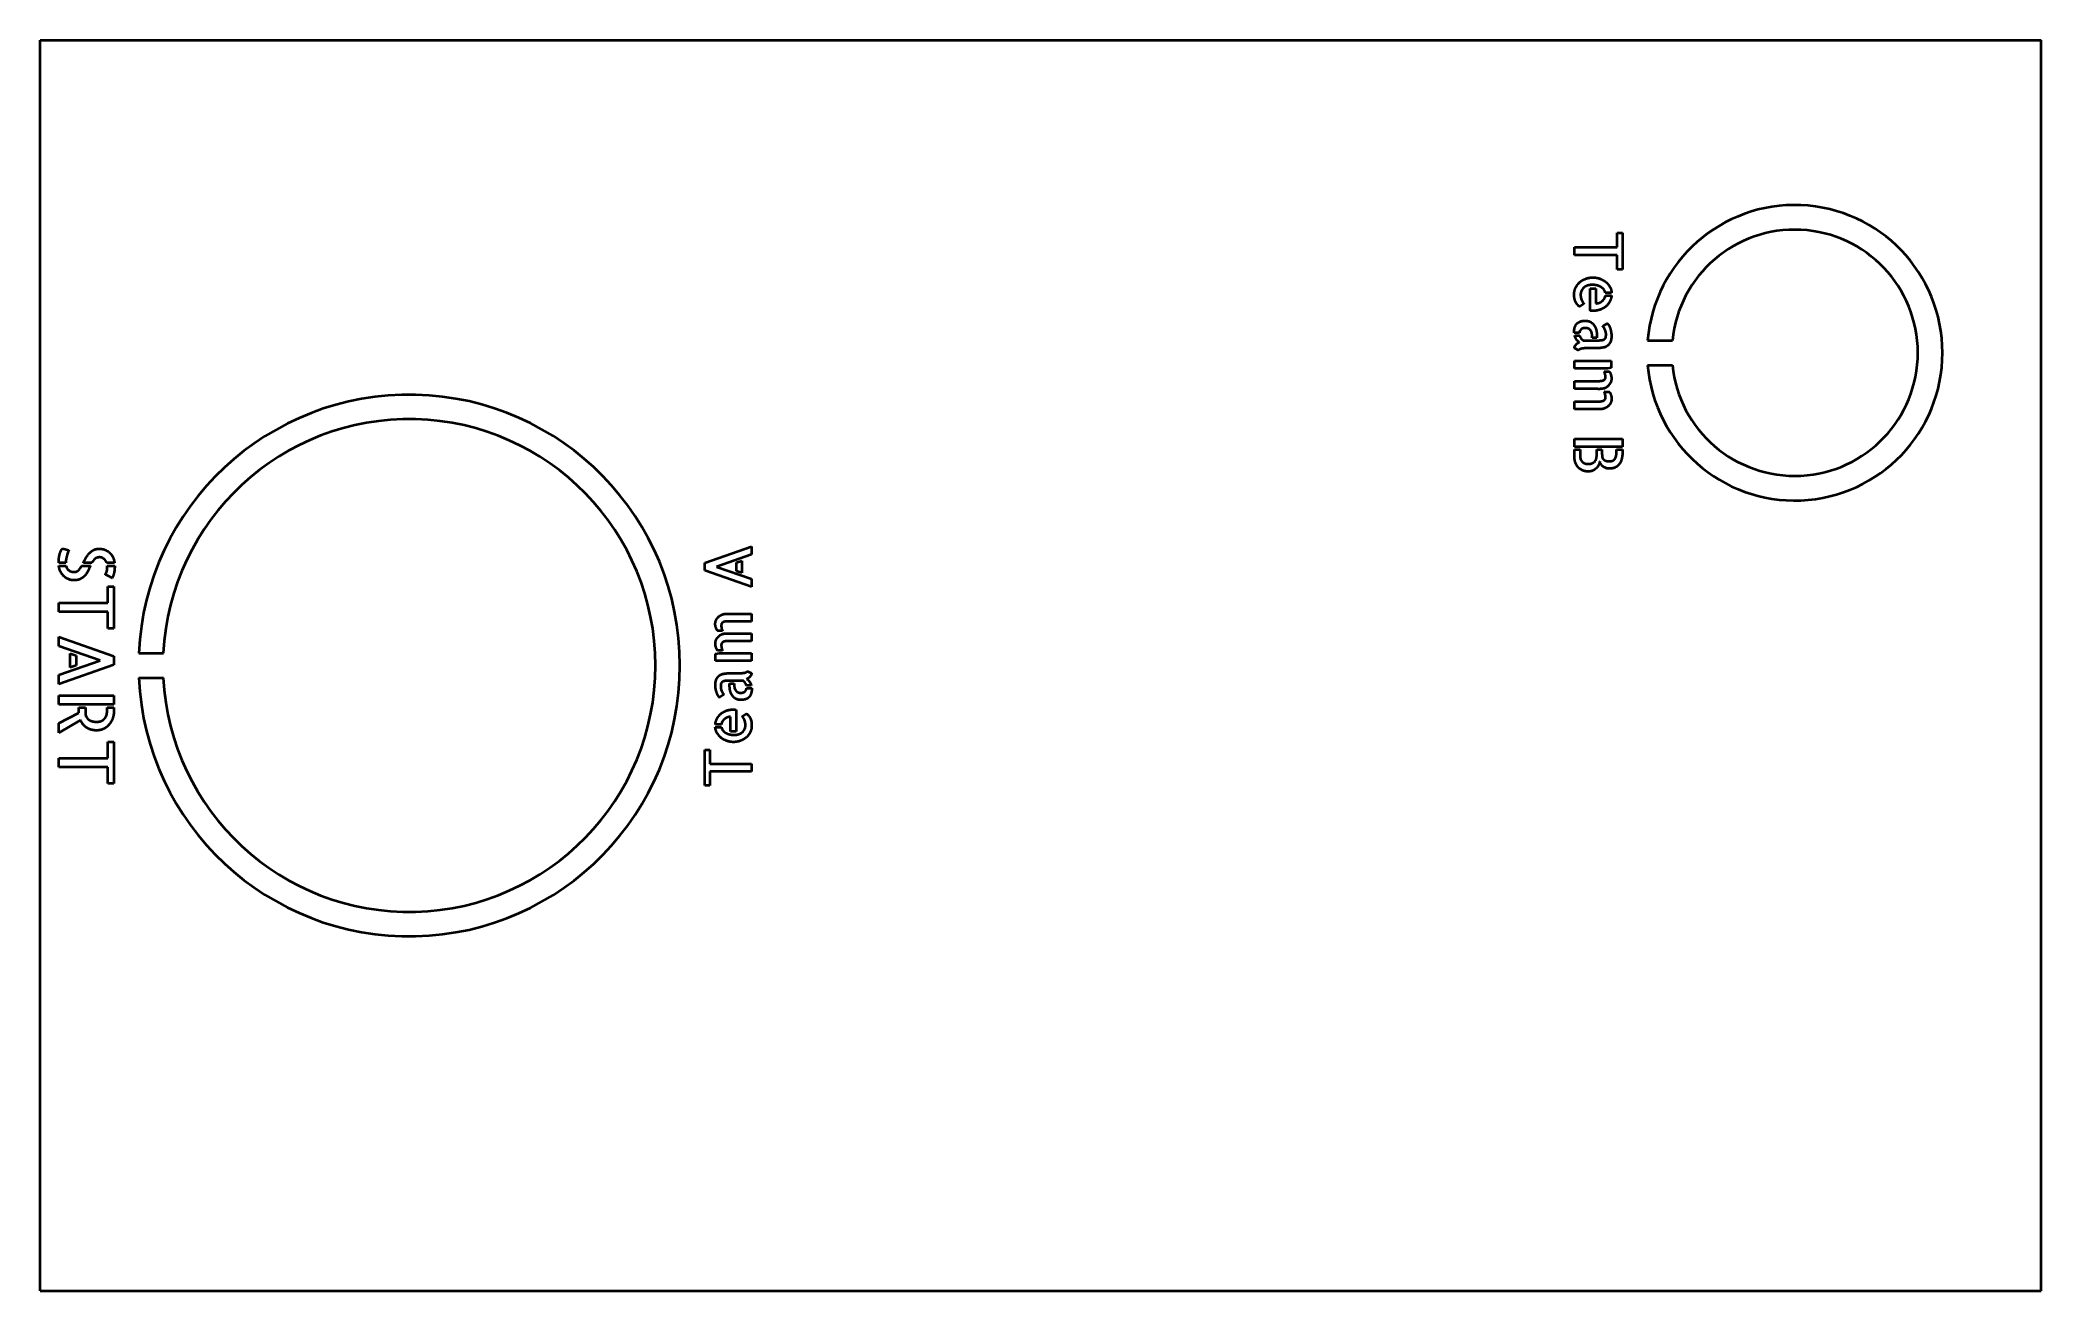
# Model space of a CAD drawing. Header units: inches. Extents: x -21 to -5, y -17 to -7.
import ezdxf

# ---------------------------------------------------------------- set-up
doc = ezdxf.new("R2010")
doc.units = ezdxf.units.IN
doc.header["$MEASUREMENT"] = 0
doc.layers.add('Visible', color=7, linetype='Continuous', lineweight=40)

msp = doc.modelspace()

# ---------------------------------------------------------------- linework, layer by layer
at = {"layer": 'Visible'}
for p, q in [((-21.039, -17), (-21.039, -7)), ((-21.039, -7), (-5.039, -7)), ((-5.039, -17), (-5.039, -7)), ((-8.429, -8.657), (-8.429, -8.542)), ((-8.429, -8.542), (-8.386, -8.542)), ((-8.386, -8.542), (-8.386, -8.834)), ((-8.77, -8.72), (-8.77, -8.657)), ((-8.77, -8.657), (-8.429, -8.657)), ((-8.429, -8.72), (-8.77, -8.72)), ((-8.429, -8.834), (-8.429, -8.72)), ((-8.386, -8.834), (-8.429, -8.834)), ((-8.694, -9.109), (-8.729, -9.132)), ((-8.644, -9.163), (-8.644, -8.985)), ((-8.644, -8.985), (-8.598, -8.985)), ((-8.598, -8.985), (-8.598, -9.105)), ((-8.473, -9.021), (-8.523, -9.021)), ((-8.522, -9.042), (-8.473, -9.042)), ((-8.543, -9.288), (-8.507, -9.265)), ((-8.73, -9.34), (-8.772, -9.34)), ((-8.768, -9.361), (-8.729, -9.361)), ((-8.7, -9.401), (-8.591, -9.401)), ((-8.628, -9.38), (-8.628, -9.369)), ((-8.591, -9.38), (-8.628, -9.38)), ((-8.591, -9.357), (-8.591, -9.38)), ((-8.185, -9.402), (-7.987, -9.402)), ((-8.735, -9.481), (-8.77, -9.464)), ((-8.77, -9.627), (-8.77, -9.564)), ((-8.77, -9.564), (-8.476, -9.564)), ((-8.611, -9.464), (-8.683, -9.464)), ((-8.476, -9.564), (-8.476, -9.621)), ((-8.185, -9.598), (-7.987, -9.598)), ((-8.506, -9.627), (-8.77, -9.627)), ((-8.77, -9.789), (-8.77, -9.726)), ((-8.77, -9.726), (-8.576, -9.726)), ((-8.532, -9.649), (-8.491, -9.649)), ((-8.476, -9.621), (-8.506, -9.627)), ((-8.605, -9.789), (-8.77, -9.789)), ((-8.77, -9.952), (-8.77, -9.889)), ((-8.77, -9.889), (-8.61, -9.889)), ((-8.532, -9.811), (-8.491, -9.811)), ((-8.57, -9.952), (-8.77, -9.952)), ((-8.77, -10.189), (-8.386, -10.189)), ((-8.77, -10.252), (-8.77, -10.189)), ((-8.386, -10.189), (-8.386, -10.252)), ((-8.386, -10.252), (-8.77, -10.252)), ((-8.77, -10.333), (-8.77, -10.273)), ((-8.77, -10.273), (-8.724, -10.273)), ((-8.724, -10.273), (-8.724, -10.33)), ((-8.592, -10.325), (-8.592, -10.273)), ((-8.592, -10.273), (-8.55, -10.273)), ((-8.55, -10.273), (-8.55, -10.298)), ((-8.433, -10.293), (-8.433, -10.273)), ((-8.433, -10.273), (-8.386, -10.273)), ((-8.386, -10.273), (-8.386, -10.3)), ((-20.89, -11.179), (-20.89, -11.178)), ((-20.834, -11.179), (-20.89, -11.179)), ((-20.859, -11.064), (-20.808, -11.077)), ((-20.834, -11.177), (-20.834, -11.179)), ((-20.625, -11.179), (-20.693, -11.179)), ((-20.444, -11.179), (-20.506, -11.179)), ((-15.724, -11.18), (-15.351, -11.05)), ((-15.724, -11.241), (-15.724, -11.18)), ((-15.351, -11.113), (-15.63, -11.21)), ((-15.469, -11.177), (-15.428, -11.162)), ((-15.469, -11.245), (-15.469, -11.177)), ((-15.428, -11.162), (-15.428, -11.259)), ((-15.351, -11.05), (-15.351, -11.113)), ((-20.889, -11.203), (-20.831, -11.203)), ((-20.706, -11.203), (-20.637, -11.203)), ((-20.502, -11.203), (-20.442, -11.203)), ((-15.351, -11.371), (-15.724, -11.241)), ((-15.63, -11.21), (-15.351, -11.308)), ((-15.428, -11.259), (-15.469, -11.245)), ((-15.351, -11.308), (-15.351, -11.371)), ((-20.888, -11.572), (-20.888, -11.5)), ((-20.888, -11.5), (-20.498, -11.5)), ((-20.498, -11.5), (-20.498, -11.369)), ((-20.498, -11.369), (-20.449, -11.369)), ((-20.449, -11.369), (-20.449, -11.703)), ((-20.498, -11.572), (-20.888, -11.572)), ((-20.498, -11.703), (-20.498, -11.572)), ((-15.545, -11.586), (-15.351, -11.586)), ((-15.351, -11.647), (-15.506, -11.647)), ((-15.351, -11.586), (-15.351, -11.647)), ((-20.888, -11.846), (-20.888, -11.771)), ((-20.888, -11.771), (-20.45, -11.925)), ((-20.449, -11.703), (-20.498, -11.703)), ((-15.582, -11.723), (-15.622, -11.723)), ((-15.351, -11.805), (-15.539, -11.805)), ((-15.511, -11.744), (-15.351, -11.744)), ((-15.351, -11.744), (-15.351, -11.805)), ((-20.559, -11.961), (-20.888, -11.846)), ((-20.888, -12.074), (-20.559, -11.961)), ((-20.45, -11.996), (-20.888, -12.148)), ((-20.797, -12.017), (-20.797, -11.903)), ((-20.797, -11.903), (-20.749, -11.92)), ((-20.749, -12), (-20.797, -12.017)), ((-20.749, -11.92), (-20.749, -12)), ((-20.45, -11.925), (-20.45, -11.996)), ((-20.25, -11.902), (-20.053, -11.902)), ((-15.637, -11.908), (-15.607, -11.902)), ((-15.637, -11.964), (-15.637, -11.908)), ((-15.351, -11.964), (-15.637, -11.964)), ((-15.582, -11.881), (-15.622, -11.881)), ((-15.607, -11.902), (-15.351, -11.902)), ((-15.351, -11.902), (-15.351, -11.964)), ((-20.888, -12.148), (-20.888, -12.074)), ((-20.25, -12.098), (-20.053, -12.098)), ((-15.418, -12.122), (-15.525, -12.122)), ((-15.525, -12.165), (-15.525, -12.143)), ((-15.525, -12.143), (-15.489, -12.143)), ((-15.505, -12.06), (-15.435, -12.06)), ((-15.489, -12.143), (-15.489, -12.154)), ((-15.384, -12.044), (-15.35, -12.06)), ((-20.888, -12.239), (-20.449, -12.239)), ((-20.888, -12.311), (-20.888, -12.239)), ((-20.449, -12.311), (-20.888, -12.311)), ((-20.449, -12.239), (-20.449, -12.311)), ((-15.572, -12.232), (-15.607, -12.255)), ((-15.352, -12.161), (-15.391, -12.161)), ((-15.39, -12.182), (-15.349, -12.182)), ((-20.888, -12.462), (-20.729, -12.379)), ((-20.715, -12.437), (-20.888, -12.537)), ((-20.888, -12.537), (-20.888, -12.462)), ((-20.73, -12.369), (-20.73, -12.335)), ((-20.73, -12.335), (-20.677, -12.335)), ((-20.677, -12.335), (-20.677, -12.376)), ((-20.503, -12.364), (-20.503, -12.335)), ((-20.503, -12.335), (-20.449, -12.335)), ((-20.449, -12.335), (-20.449, -12.366)), ((-15.591, -12.472), (-15.639, -12.472)), ((-15.517, -12.527), (-15.517, -12.41)), ((-15.473, -12.354), (-15.473, -12.527)), ((-15.425, -12.407), (-15.391, -12.384)), ((-20.498, -12.74), (-20.498, -12.609)), ((-20.498, -12.609), (-20.449, -12.609)), ((-20.449, -12.609), (-20.449, -12.943)), ((-15.64, -12.492), (-15.591, -12.492)), ((-15.473, -12.527), (-15.517, -12.527)), ((-20.888, -12.812), (-20.888, -12.74)), ((-20.888, -12.74), (-20.498, -12.74)), ((-15.724, -12.958), (-15.724, -12.674)), ((-15.724, -12.674), (-15.683, -12.674)), ((-15.683, -12.674), (-15.683, -12.786)), ((-15.683, -12.786), (-15.351, -12.786)), ((-15.351, -12.786), (-15.351, -12.847)), ((-20.498, -12.812), (-20.888, -12.812)), ((-20.498, -12.943), (-20.498, -12.812)), ((-20.449, -12.943), (-20.498, -12.943)), ((-15.683, -12.958), (-15.724, -12.958)), ((-15.351, -12.847), (-15.683, -12.847)), ((-15.683, -12.847), (-15.683, -12.958)), ((-21.039, -17), (-5.039, -17))]:
    msp.add_line(p, q, dxfattribs=at)
for centre, radius, start, end in [((-7.008, -9.5), 1.181, 184.7802, 175.2198), ((-7.008, -9.5), 0.984, 185.7392, 174.2608), ((-18.087, -12), 2.165, 182.6053, 177.3947), ((-18.087, -12), 1.969, 182.866, 177.134)]:
    msp.add_arc(centre, radius, start, end, dxfattribs=at)
for points in [[(-8.76, -8.98), (-8.748, -8.955), (-8.728, -8.937)], [(-8.728, -8.937), (-8.708, -8.919), (-8.681, -8.909)], [(-8.681, -8.909), (-8.654, -8.898), (-8.622, -8.898)], [(-8.625, -8.957), (-8.645, -8.957), (-8.663, -8.962)], [(-8.597, -8.96), (-8.614, -8.957), (-8.625, -8.957)], [(-8.622, -8.898), (-8.593, -8.898), (-8.566, -8.908)], [(-8.566, -8.97), (-8.581, -8.963), (-8.597, -8.96)], [(-8.566, -8.908), (-8.54, -8.918), (-8.519, -8.934)], [(-8.519, -8.934), (-8.499, -8.951), (-8.487, -8.973)], [(-8.772, -9.033), (-8.772, -9.005), (-8.76, -8.98)], [(-8.761, -9.092), (-8.772, -9.069), (-8.772, -9.033)], [(-8.729, -9.132), (-8.75, -9.115), (-8.761, -9.092)], [(-8.713, -9.003), (-8.721, -9.018), (-8.721, -9.04)], [(-8.721, -9.04), (-8.721, -9.046), (-8.719, -9.054)], [(-8.719, -9.054), (-8.718, -9.063), (-8.715, -9.073)], [(-8.715, -9.073), (-8.711, -9.082), (-8.706, -9.092)], [(-8.693, -8.977), (-8.706, -8.988), (-8.713, -9.003)], [(-8.706, -9.092), (-8.701, -9.102), (-8.694, -9.109)], [(-8.663, -8.962), (-8.68, -8.967), (-8.693, -8.977)], [(-8.598, -9.105), (-8.585, -9.105), (-8.572, -9.101)], [(-8.572, -9.101), (-8.56, -9.096), (-8.549, -9.088)], [(-8.539, -8.989), (-8.551, -8.977), (-8.566, -8.97)], [(-8.549, -9.088), (-8.539, -9.079), (-8.531, -9.068)], [(-8.523, -9.021), (-8.527, -9.002), (-8.539, -8.989)], [(-8.531, -9.068), (-8.524, -9.056), (-8.522, -9.042)], [(-8.489, -9.093), (-8.501, -9.116), (-8.521, -9.132)], [(-8.473, -9.042), (-8.476, -9.07), (-8.489, -9.093)], [(-8.487, -8.973), (-8.474, -8.995), (-8.473, -9.021)], [(-8.768, -9.299), (-8.763, -9.283), (-8.753, -9.27)], [(-8.753, -9.27), (-8.742, -9.258), (-8.725, -9.251)], [(-8.725, -9.251), (-8.708, -9.244), (-8.683, -9.244)], [(-8.683, -9.244), (-8.659, -9.244), (-8.641, -9.254)], [(-8.619, -9.165), (-8.632, -9.165), (-8.644, -9.163)], [(-8.641, -9.254), (-8.624, -9.264), (-8.613, -9.28)], [(-8.566, -9.156), (-8.592, -9.165), (-8.619, -9.165)], [(-8.613, -9.28), (-8.602, -9.296), (-8.596, -9.316)], [(-8.521, -9.132), (-8.541, -9.148), (-8.566, -9.156)], [(-8.507, -9.265), (-8.501, -9.27), (-8.495, -9.28)], [(-8.772, -9.333), (-8.772, -9.316), (-8.768, -9.299)], [(-8.772, -9.34), (-8.772, -9.338), (-8.772, -9.333)], [(-8.753, -9.395), (-8.763, -9.38), (-8.768, -9.361)], [(-8.767, -9.45), (-8.764, -9.443), (-8.758, -9.436)], [(-8.758, -9.436), (-8.753, -9.429), (-8.746, -9.424)], [(-8.73, -9.416), (-8.743, -9.411), (-8.753, -9.395)], [(-8.746, -9.424), (-8.738, -9.419), (-8.73, -9.416)], [(-8.716, -9.312), (-8.728, -9.322), (-8.73, -9.34)], [(-8.729, -9.361), (-8.726, -9.374), (-8.718, -9.384)], [(-8.718, -9.384), (-8.711, -9.394), (-8.7, -9.401)], [(-8.681, -9.303), (-8.705, -9.303), (-8.716, -9.312)], [(-8.654, -9.309), (-8.664, -9.303), (-8.681, -9.303)], [(-8.637, -9.325), (-8.643, -9.316), (-8.654, -9.309)], [(-8.63, -9.347), (-8.632, -9.335), (-8.637, -9.325)], [(-8.628, -9.369), (-8.628, -9.358), (-8.63, -9.347)], [(-8.596, -9.316), (-8.591, -9.336), (-8.591, -9.357)], [(-8.591, -9.401), (-8.565, -9.401), (-8.55, -9.399)], [(-8.55, -9.399), (-8.535, -9.396), (-8.528, -9.39)], [(-8.535, -9.298), (-8.54, -9.291), (-8.543, -9.288)], [(-8.527, -9.313), (-8.531, -9.304), (-8.535, -9.298)], [(-8.528, -9.39), (-8.521, -9.384), (-8.519, -9.375)], [(-8.52, -9.331), (-8.523, -9.321), (-8.527, -9.313)], [(-8.517, -9.353), (-8.517, -9.342), (-8.52, -9.331)], [(-8.519, -9.375), (-8.517, -9.365), (-8.517, -9.353)], [(-8.488, -9.424), (-8.495, -9.436), (-8.507, -9.445)], [(-8.495, -9.28), (-8.489, -9.291), (-8.484, -9.304)], [(-8.477, -9.397), (-8.48, -9.412), (-8.488, -9.424)], [(-8.484, -9.304), (-8.48, -9.318), (-8.477, -9.334)], [(-8.477, -9.334), (-8.474, -9.349), (-8.474, -9.367)], [(-8.474, -9.367), (-8.474, -9.382), (-8.477, -9.397)], [(-8.77, -9.464), (-8.77, -9.458), (-8.767, -9.45)], [(-8.726, -9.472), (-8.733, -9.475), (-8.735, -9.481)], [(-8.711, -9.467), (-8.72, -9.469), (-8.726, -9.472)], [(-8.695, -9.465), (-8.703, -9.465), (-8.711, -9.467)], [(-8.683, -9.464), (-8.687, -9.464), (-8.695, -9.465)], [(-8.574, -9.463), (-8.593, -9.464), (-8.611, -9.464)], [(-8.537, -9.458), (-8.556, -9.462), (-8.574, -9.463)], [(-8.507, -9.445), (-8.519, -9.455), (-8.537, -9.458)], [(-8.576, -9.726), (-8.56, -9.726), (-8.548, -9.723)], [(-8.548, -9.723), (-8.535, -9.72), (-8.528, -9.713)], [(-8.524, -9.673), (-8.526, -9.661), (-8.532, -9.649)], [(-8.528, -9.713), (-8.521, -9.706), (-8.521, -9.691)], [(-8.521, -9.691), (-8.521, -9.685), (-8.524, -9.673)], [(-8.484, -9.744), (-8.494, -9.761), (-8.513, -9.776)], [(-8.491, -9.649), (-8.483, -9.661), (-8.479, -9.676)], [(-8.474, -9.704), (-8.474, -9.728), (-8.484, -9.744)], [(-8.479, -9.676), (-8.474, -9.69), (-8.474, -9.704)], [(-8.61, -9.889), (-8.592, -9.889), (-8.576, -9.889)], [(-8.579, -9.79), (-8.591, -9.789), (-8.605, -9.789)], [(-8.555, -9.789), (-8.567, -9.79), (-8.579, -9.79)], [(-8.576, -9.889), (-8.56, -9.889), (-8.548, -9.886)], [(-8.533, -9.785), (-8.544, -9.788), (-8.555, -9.789)], [(-8.548, -9.886), (-8.535, -9.883), (-8.528, -9.876)], [(-8.513, -9.776), (-8.522, -9.783), (-8.533, -9.785)], [(-8.523, -9.838), (-8.524, -9.826), (-8.532, -9.811)], [(-8.528, -9.876), (-8.521, -9.869), (-8.521, -9.854)], [(-8.521, -9.854), (-8.521, -9.85), (-8.523, -9.838)], [(-8.48, -9.9), (-8.487, -9.915), (-8.5, -9.927)], [(-8.491, -9.811), (-8.482, -9.825), (-8.478, -9.839)], [(-8.473, -9.866), (-8.473, -9.884), (-8.48, -9.9)], [(-8.478, -9.839), (-8.473, -9.854), (-8.473, -9.866)], [(-8.531, -9.945), (-8.549, -9.952), (-8.57, -9.952)], [(-8.5, -9.927), (-8.513, -9.939), (-8.531, -9.945)], [(-8.769, -10.347), (-8.77, -10.337), (-8.77, -10.333)], [(-8.765, -10.369), (-8.768, -10.356), (-8.769, -10.347)], [(-8.754, -10.396), (-8.761, -10.382), (-8.765, -10.369)], [(-8.735, -10.421), (-8.747, -10.41), (-8.754, -10.396)], [(-8.724, -10.33), (-8.724, -10.357), (-8.706, -10.373)], [(-8.706, -10.373), (-8.688, -10.389), (-8.659, -10.389)], [(-8.659, -10.389), (-8.631, -10.389), (-8.611, -10.373)], [(-8.611, -10.373), (-8.592, -10.356), (-8.592, -10.325)], [(-8.576, -10.396), (-8.582, -10.41), (-8.593, -10.421)], [(-8.568, -10.37), (-8.569, -10.382), (-8.576, -10.396)], [(-8.559, -10.39), (-8.566, -10.38), (-8.568, -10.37)], [(-8.543, -10.408), (-8.553, -10.4), (-8.559, -10.39)], [(-8.55, -10.298), (-8.55, -10.31), (-8.549, -10.322)], [(-8.549, -10.322), (-8.549, -10.333), (-8.544, -10.344)], [(-8.544, -10.344), (-8.539, -10.354), (-8.526, -10.361)], [(-8.526, -10.361), (-8.514, -10.367), (-8.49, -10.367)], [(-8.49, -10.367), (-8.481, -10.367), (-8.471, -10.365)], [(-8.471, -10.365), (-8.46, -10.362), (-8.452, -10.354)], [(-8.452, -10.354), (-8.444, -10.347), (-8.439, -10.332)], [(-8.41, -10.388), (-8.422, -10.405), (-8.442, -10.416)], [(-8.439, -10.332), (-8.433, -10.317), (-8.433, -10.293)], [(-8.392, -10.347), (-8.397, -10.37), (-8.41, -10.388)], [(-8.386, -10.3), (-8.386, -10.324), (-8.392, -10.347)], [(-8.704, -10.441), (-8.722, -10.433), (-8.735, -10.421)], [(-8.659, -10.449), (-8.685, -10.449), (-8.704, -10.441)], [(-8.621, -10.441), (-8.637, -10.449), (-8.659, -10.449)], [(-8.593, -10.421), (-8.605, -10.433), (-8.621, -10.441)], [(-8.519, -10.421), (-8.533, -10.416), (-8.543, -10.408)], [(-8.49, -10.426), (-8.506, -10.426), (-8.519, -10.421)], [(-8.442, -10.416), (-8.462, -10.426), (-8.49, -10.426)], [(-20.89, -11.178), (-20.89, -11.163), (-20.889, -11.148)], [(-20.889, -11.148), (-20.887, -11.133), (-20.884, -11.118)], [(-20.884, -11.118), (-20.88, -11.102), (-20.874, -11.088)], [(-20.874, -11.088), (-20.868, -11.074), (-20.859, -11.064)], [(-20.831, -11.152), (-20.834, -11.165), (-20.834, -11.177)], [(-20.825, -11.124), (-20.829, -11.138), (-20.831, -11.152)], [(-20.817, -11.098), (-20.821, -11.11), (-20.825, -11.124)], [(-20.808, -11.077), (-20.812, -11.085), (-20.817, -11.098)], [(-20.693, -11.179), (-20.683, -11.159), (-20.672, -11.14)], [(-20.672, -11.14), (-20.661, -11.12), (-20.646, -11.104)], [(-20.646, -11.104), (-20.631, -11.088), (-20.612, -11.077)], [(-20.6, -11.147), (-20.614, -11.16), (-20.625, -11.179)], [(-20.612, -11.077), (-20.592, -11.067), (-20.565, -11.067)], [(-20.562, -11.135), (-20.585, -11.135), (-20.6, -11.147)], [(-20.565, -11.067), (-20.538, -11.067), (-20.517, -11.076)], [(-20.529, -11.147), (-20.545, -11.135), (-20.562, -11.135)], [(-20.506, -11.179), (-20.513, -11.16), (-20.529, -11.147)], [(-20.517, -11.076), (-20.497, -11.085), (-20.481, -11.1)], [(-20.481, -11.1), (-20.465, -11.115), (-20.456, -11.136)], [(-20.456, -11.136), (-20.447, -11.156), (-20.444, -11.179)], [(-20.874, -11.252), (-20.885, -11.231), (-20.889, -11.203)], [(-20.846, -11.288), (-20.862, -11.274), (-20.874, -11.252)], [(-20.809, -11.311), (-20.83, -11.303), (-20.846, -11.288)], [(-20.831, -11.203), (-20.819, -11.252), (-20.766, -11.252)], [(-20.768, -11.319), (-20.789, -11.319), (-20.809, -11.311)], [(-20.716, -11.308), (-20.737, -11.319), (-20.768, -11.319)], [(-20.766, -11.252), (-20.746, -11.252), (-20.732, -11.239)], [(-20.732, -11.239), (-20.718, -11.225), (-20.706, -11.203)], [(-20.68, -11.281), (-20.695, -11.297), (-20.716, -11.308)], [(-20.656, -11.244), (-20.666, -11.264), (-20.68, -11.281)], [(-20.637, -11.203), (-20.646, -11.223), (-20.656, -11.244)], [(-20.517, -11.273), (-20.516, -11.27), (-20.513, -11.265)], [(-20.511, -11.276), (-20.516, -11.273), (-20.517, -11.273)], [(-20.513, -11.265), (-20.51, -11.261), (-20.507, -11.253)], [(-20.498, -11.283), (-20.506, -11.279), (-20.511, -11.276)], [(-20.507, -11.253), (-20.504, -11.246), (-20.503, -11.234)], [(-20.503, -11.234), (-20.501, -11.222), (-20.502, -11.203)], [(-20.48, -11.292), (-20.49, -11.287), (-20.498, -11.283)], [(-20.463, -11.301), (-20.471, -11.297), (-20.48, -11.292)], [(-20.447, -11.257), (-20.453, -11.284), (-20.463, -11.301)], [(-20.442, -11.203), (-20.442, -11.23), (-20.447, -11.257)], [(-15.64, -11.669), (-15.64, -11.652), (-15.633, -11.637)], [(-15.635, -11.695), (-15.64, -11.681), (-15.64, -11.669)], [(-15.633, -11.637), (-15.626, -11.621), (-15.613, -11.61)], [(-15.613, -11.61), (-15.601, -11.599), (-15.583, -11.592)], [(-15.586, -11.66), (-15.592, -11.667), (-15.592, -11.681)], [(-15.567, -11.65), (-15.579, -11.653), (-15.586, -11.66)], [(-15.583, -11.592), (-15.566, -11.586), (-15.545, -11.586)], [(-15.539, -11.647), (-15.554, -11.647), (-15.567, -11.65)], [(-15.506, -11.647), (-15.523, -11.647), (-15.539, -11.647)], [(-15.639, -11.827), (-15.639, -11.804), (-15.629, -11.788)], [(-15.634, -11.855), (-15.639, -11.841), (-15.639, -11.827)], [(-15.622, -11.723), (-15.63, -11.71), (-15.635, -11.695)], [(-15.629, -11.788), (-15.619, -11.772), (-15.601, -11.757)], [(-15.601, -11.757), (-15.591, -11.751), (-15.581, -11.748)], [(-15.592, -11.681), (-15.592, -11.685), (-15.591, -11.696)], [(-15.586, -11.819), (-15.592, -11.826), (-15.592, -11.839)], [(-15.592, -11.839), (-15.592, -11.845), (-15.59, -11.857)], [(-15.591, -11.696), (-15.589, -11.708), (-15.582, -11.723)], [(-15.567, -11.808), (-15.579, -11.811), (-15.586, -11.819)], [(-15.581, -11.748), (-15.571, -11.745), (-15.56, -11.744)], [(-15.539, -11.805), (-15.554, -11.805), (-15.567, -11.808)], [(-15.56, -11.744), (-15.548, -11.744), (-15.536, -11.744)], [(-15.536, -11.744), (-15.525, -11.744), (-15.511, -11.744)], [(-15.622, -11.881), (-15.629, -11.869), (-15.634, -11.855)], [(-15.59, -11.857), (-15.588, -11.869), (-15.582, -11.881)], [(-15.639, -12.156), (-15.639, -12.141), (-15.636, -12.126)], [(-15.636, -12.188), (-15.639, -12.172), (-15.639, -12.156)], [(-15.636, -12.126), (-15.632, -12.112), (-15.625, -12.1)], [(-15.625, -12.1), (-15.618, -12.088), (-15.606, -12.079)], [(-15.606, -12.079), (-15.594, -12.07), (-15.577, -12.067)], [(-15.595, -12.148), (-15.596, -12.157), (-15.596, -12.169)], [(-15.586, -12.133), (-15.593, -12.139), (-15.595, -12.148)], [(-15.565, -12.124), (-15.579, -12.127), (-15.586, -12.133)], [(-15.577, -12.067), (-15.559, -12.063), (-15.541, -12.062)], [(-15.525, -12.122), (-15.55, -12.122), (-15.565, -12.124)], [(-15.541, -12.062), (-15.523, -12.06), (-15.505, -12.06)], [(-15.489, -12.154), (-15.489, -12.164), (-15.487, -12.175)], [(-15.435, -12.06), (-15.431, -12.06), (-15.423, -12.06)], [(-15.423, -12.06), (-15.415, -12.059), (-15.407, -12.058)], [(-15.401, -12.139), (-15.408, -12.129), (-15.418, -12.122)], [(-15.407, -12.058), (-15.399, -12.056), (-15.393, -12.053)], [(-15.391, -12.161), (-15.393, -12.149), (-15.401, -12.139)], [(-15.393, -12.053), (-15.386, -12.05), (-15.384, -12.044)], [(-15.374, -12.1), (-15.381, -12.105), (-15.389, -12.108)], [(-15.389, -12.108), (-15.376, -12.113), (-15.367, -12.128)], [(-15.362, -12.089), (-15.367, -12.095), (-15.374, -12.1)], [(-15.367, -12.128), (-15.357, -12.143), (-15.352, -12.161)], [(-15.353, -12.074), (-15.356, -12.082), (-15.362, -12.089)], [(-15.35, -12.06), (-15.35, -12.067), (-15.353, -12.074)], [(-15.628, -12.217), (-15.633, -12.203), (-15.636, -12.188)], [(-15.618, -12.24), (-15.624, -12.23), (-15.628, -12.217)], [(-15.607, -12.255), (-15.612, -12.25), (-15.618, -12.24)], [(-15.596, -12.169), (-15.596, -12.18), (-15.594, -12.19)], [(-15.594, -12.19), (-15.591, -12.2), (-15.587, -12.208)], [(-15.587, -12.208), (-15.583, -12.217), (-15.579, -12.223)], [(-15.579, -12.223), (-15.574, -12.229), (-15.572, -12.232)], [(-15.52, -12.205), (-15.525, -12.185), (-15.525, -12.165)], [(-15.503, -12.24), (-15.514, -12.225), (-15.52, -12.205)], [(-15.476, -12.266), (-15.493, -12.256), (-15.503, -12.24)], [(-15.487, -12.175), (-15.485, -12.186), (-15.479, -12.196)], [(-15.479, -12.196), (-15.474, -12.205), (-15.463, -12.212)], [(-15.435, -12.275), (-15.459, -12.275), (-15.476, -12.266)], [(-15.463, -12.212), (-15.453, -12.218), (-15.437, -12.218)], [(-15.437, -12.218), (-15.414, -12.218), (-15.403, -12.209)], [(-15.394, -12.269), (-15.411, -12.275), (-15.435, -12.275)], [(-15.403, -12.209), (-15.392, -12.199), (-15.39, -12.182)], [(-15.367, -12.25), (-15.377, -12.262), (-15.394, -12.269)], [(-15.353, -12.221), (-15.357, -12.237), (-15.367, -12.25)], [(-15.348, -12.188), (-15.348, -12.205), (-15.353, -12.221)], [(-15.349, -12.182), (-15.348, -12.184), (-15.348, -12.188)], [(-20.729, -12.375), (-20.73, -12.373), (-20.73, -12.369)], [(-20.729, -12.379), (-20.729, -12.377), (-20.729, -12.375)], [(-20.666, -12.497), (-20.699, -12.475), (-20.715, -12.437)], [(-20.677, -12.376), (-20.677, -12.389), (-20.673, -12.402)], [(-20.673, -12.402), (-20.668, -12.415), (-20.658, -12.426)], [(-20.658, -12.426), (-20.648, -12.437), (-20.63, -12.443)], [(-20.63, -12.443), (-20.612, -12.45), (-20.585, -12.45)], [(-20.585, -12.45), (-20.574, -12.45), (-20.56, -12.447)], [(-20.56, -12.447), (-20.546, -12.444), (-20.533, -12.434)], [(-20.533, -12.434), (-20.52, -12.425), (-20.512, -12.409)], [(-20.485, -12.47), (-20.503, -12.492), (-20.528, -12.505)], [(-20.512, -12.409), (-20.503, -12.392), (-20.503, -12.364)], [(-20.458, -12.421), (-20.467, -12.448), (-20.485, -12.47)], [(-20.449, -12.366), (-20.449, -12.394), (-20.458, -12.421)], [(-15.639, -12.472), (-15.637, -12.444), (-15.624, -12.422)], [(-15.624, -12.422), (-15.612, -12.4), (-15.593, -12.384)], [(-15.593, -12.384), (-15.574, -12.369), (-15.549, -12.36)], [(-15.583, -12.447), (-15.59, -12.458), (-15.591, -12.472)], [(-15.565, -12.427), (-15.576, -12.436), (-15.583, -12.447)], [(-15.543, -12.415), (-15.555, -12.419), (-15.565, -12.427)], [(-15.549, -12.36), (-15.524, -12.352), (-15.497, -12.352)], [(-15.517, -12.41), (-15.531, -12.41), (-15.543, -12.415)], [(-15.497, -12.352), (-15.485, -12.352), (-15.473, -12.354)], [(-15.412, -12.423), (-15.418, -12.414), (-15.425, -12.407)], [(-15.404, -12.442), (-15.407, -12.433), (-15.412, -12.423)], [(-15.406, -12.51), (-15.398, -12.495), (-15.398, -12.474)], [(-15.4, -12.46), (-15.401, -12.451), (-15.404, -12.442)], [(-15.398, -12.474), (-15.398, -12.468), (-15.4, -12.46)], [(-15.391, -12.384), (-15.37, -12.401), (-15.359, -12.423)], [(-15.359, -12.423), (-15.349, -12.446), (-15.349, -12.48)], [(-20.585, -12.519), (-20.632, -12.519), (-20.666, -12.497)], [(-20.528, -12.505), (-20.553, -12.519), (-20.585, -12.519)], [(-15.626, -12.539), (-15.638, -12.517), (-15.64, -12.492)], [(-15.594, -12.577), (-15.614, -12.56), (-15.626, -12.539)], [(-15.549, -12.602), (-15.575, -12.593), (-15.594, -12.577)], [(-15.591, -12.492), (-15.587, -12.511), (-15.576, -12.523)], [(-15.576, -12.523), (-15.564, -12.535), (-15.549, -12.542)], [(-15.549, -12.542), (-15.534, -12.549), (-15.518, -12.552)], [(-15.494, -12.612), (-15.523, -12.612), (-15.549, -12.602)], [(-15.518, -12.552), (-15.503, -12.555), (-15.492, -12.555)], [(-15.437, -12.601), (-15.464, -12.612), (-15.494, -12.612)], [(-15.492, -12.555), (-15.472, -12.555), (-15.455, -12.55)], [(-15.455, -12.55), (-15.438, -12.545), (-15.425, -12.535)], [(-15.391, -12.574), (-15.411, -12.591), (-15.437, -12.601)], [(-15.425, -12.535), (-15.413, -12.525), (-15.406, -12.51)], [(-15.36, -12.532), (-15.371, -12.557), (-15.391, -12.574)], [(-15.349, -12.48), (-15.349, -12.508), (-15.36, -12.532)]]:
    msp.add_open_spline(points, degree=2, dxfattribs=at)

doc.saveas('drawing.dxf')
